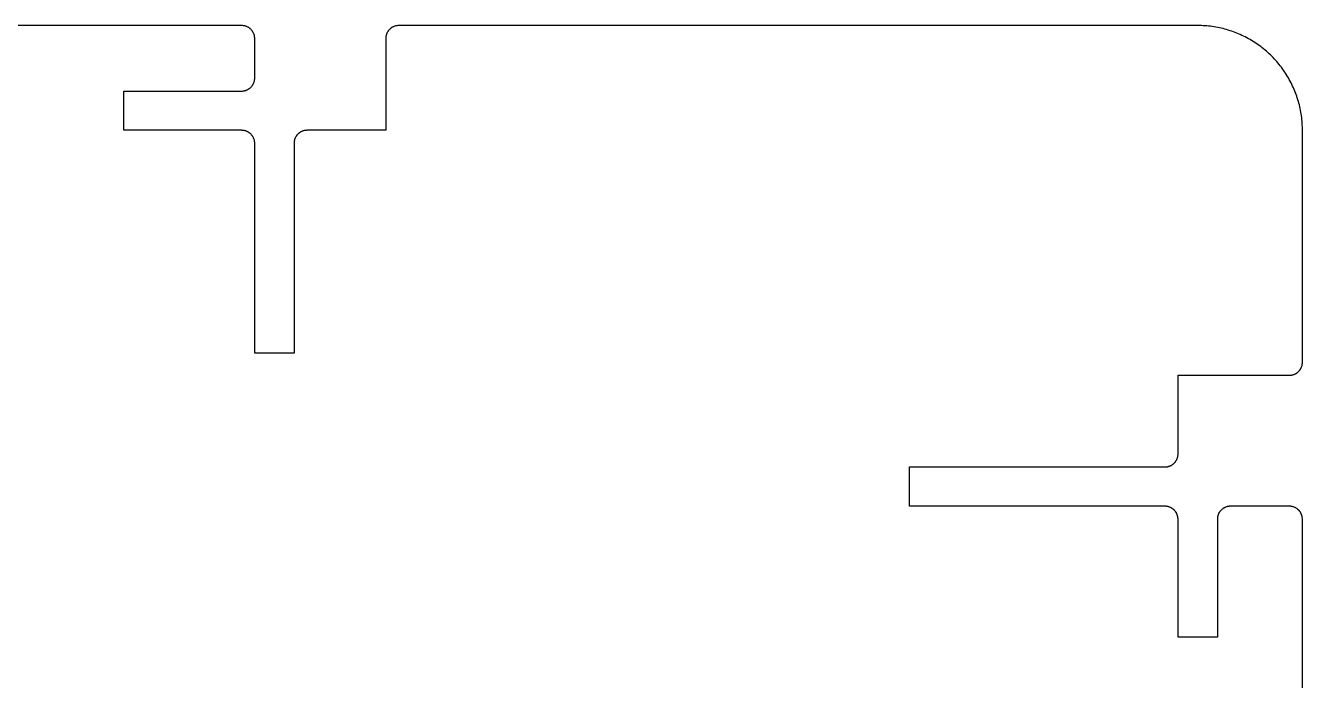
# Model space of a CAD drawing. Header units: metres. Extents: x 0 to 195, y 0 to 100.
# Drawn here: x 97.5 to 195, y 50 to 100 of the extents above; entities that cross this region are included whole.
import ezdxf

# ---------------------------------------------------------------- set-up
doc = ezdxf.new("R2010")
doc.units = ezdxf.units.M

msp = doc.modelspace()

# ---------------------------------------------------------------- linework, layer by layer
for p, q in [((114.018, 100), (55.9824, 100)), ((114.035, 99.999), (114.018, 100)), ((114.053, 99.999), (114.035, 99.999)), ((114.069, 99.998), (114.053, 99.999)), ((114.14, 99.9902), (114.069, 99.998)), ((114.156, 99.9873), (114.14, 99.9902)), ((114.174, 99.9844), (114.156, 99.9873)), ((114.19, 99.9814), (114.174, 99.9844)), ((114.208, 99.9785), (114.19, 99.9814)), ((114.225, 99.9746), (114.208, 99.9785)), ((114.242, 99.9707), (114.225, 99.9746)), ((114.309, 99.9512), (114.242, 99.9707)), ((114.358, 99.9336), (114.309, 99.9512)), ((114.375, 99.9268), (114.358, 99.9336)), ((114.391, 99.9209), (114.375, 99.9268)), ((114.406, 99.9131), (114.391, 99.9209)), ((114.423, 99.9062), (114.406, 99.9131)), ((114.47, 99.8828), (114.423, 99.9062)), ((114.484, 99.875), (114.47, 99.8828)), ((114.5, 99.8662), (114.484, 99.875)), ((114.515, 99.8574), (114.5, 99.8662)), ((114.53, 99.8477), (114.515, 99.8574)), ((114.545, 99.8389), (114.53, 99.8477)), ((114.56, 99.8291), (114.545, 99.8389)), ((114.573, 99.8193), (114.56, 99.8291)), ((114.588, 99.8086), (114.573, 99.8193)), ((114.602, 99.7988), (114.588, 99.8086)), ((114.629, 99.7773), (114.602, 99.7988)), ((114.643, 99.7656), (114.629, 99.7773)), ((114.656, 99.7549), (114.643, 99.7656)), ((114.694, 99.7197), (114.656, 99.7549)), ((114.72, 99.6943), (114.694, 99.7197)), ((114.755, 99.6562), (114.72, 99.6943)), ((114.766, 99.6426), (114.755, 99.6562)), ((114.777, 99.6289), (114.766, 99.6426)), ((114.799, 99.6016), (114.777, 99.6289)), ((114.809, 99.5879), (114.799, 99.6016)), ((114.819, 99.5732), (114.809, 99.5879)), ((114.829, 99.5596), (114.819, 99.5732)), ((114.839, 99.5449), (114.829, 99.5596)), ((114.848, 99.5303), (114.839, 99.5449)), ((114.857, 99.5146), (114.848, 99.5303)), ((114.866, 99.5), (114.857, 99.5146)), ((114.875, 99.4844), (114.866, 99.5)), ((114.883, 99.4697), (114.875, 99.4844)), ((114.906, 99.4229), (114.883, 99.4697)), ((125.117, 99.4697), (125.094, 99.4229)), ((125.125, 99.4844), (125.117, 99.4697)), ((125.134, 99.5), (125.125, 99.4844)), ((125.143, 99.5146), (125.134, 99.5)), ((125.152, 99.5303), (125.143, 99.5146)), ((125.161, 99.5449), (125.152, 99.5303)), ((125.171, 99.5596), (125.161, 99.5449)), ((125.181, 99.5732), (125.171, 99.5596)), ((125.191, 99.5879), (125.181, 99.5732)), ((125.201, 99.6016), (125.191, 99.5879)), ((125.223, 99.6289), (125.201, 99.6016)), ((125.234, 99.6426), (125.223, 99.6289)), ((125.245, 99.6562), (125.234, 99.6426)), ((125.28, 99.6943), (125.245, 99.6562)), ((125.306, 99.7197), (125.28, 99.6943)), ((125.344, 99.7549), (125.306, 99.7197)), ((125.357, 99.7656), (125.344, 99.7549)), ((125.371, 99.7773), (125.357, 99.7656)), ((125.398, 99.7988), (125.371, 99.7773)), ((125.412, 99.8086), (125.398, 99.7988)), ((125.427, 99.8193), (125.412, 99.8086)), ((125.44, 99.8291), (125.427, 99.8193)), ((125.455, 99.8389), (125.44, 99.8291)), ((125.47, 99.8477), (125.455, 99.8389)), ((125.485, 99.8574), (125.47, 99.8477)), ((125.5, 99.8662), (125.485, 99.8574)), ((125.516, 99.875), (125.5, 99.8662)), ((125.53, 99.8828), (125.516, 99.875)), ((125.577, 99.9062), (125.53, 99.8828)), ((125.594, 99.9131), (125.577, 99.9062)), ((125.609, 99.9209), (125.594, 99.9131)), ((125.625, 99.9268), (125.609, 99.9209)), ((125.642, 99.9336), (125.625, 99.9268)), ((125.691, 99.9512), (125.642, 99.9336)), ((125.758, 99.9707), (125.691, 99.9512)), ((125.775, 99.9746), (125.758, 99.9707)), ((125.792, 99.9785), (125.775, 99.9746)), ((125.81, 99.9814), (125.792, 99.9785)), ((125.826, 99.9844), (125.81, 99.9814)), ((125.844, 99.9873), (125.826, 99.9844)), ((125.86, 99.9902), (125.844, 99.9873)), ((125.931, 99.998), (125.86, 99.9902)), ((125.947, 99.999), (125.931, 99.998)), ((125.965, 99.999), (125.947, 99.999)), ((125.982, 100), (125.965, 99.999)), ((187, 100), (125.982, 100)), ((187.14, 99.999), (187, 100)), ((187.279, 99.9951), (187.14, 99.999)), ((187.419, 99.9893), (187.279, 99.9951)), ((187.558, 99.9805), (187.419, 99.9893)), ((187.697, 99.9697), (187.558, 99.9805)), ((187.836, 99.9561), (187.697, 99.9697)), ((187.975, 99.9404), (187.836, 99.9561)), ((188.113, 99.9219), (187.975, 99.9404)), ((188.252, 99.9014), (188.113, 99.9219)), ((188.39, 99.8789), (188.252, 99.9014)), ((188.526, 99.8525), (188.39, 99.8789)), ((188.663, 99.8252), (188.526, 99.8525)), ((188.8, 99.7949), (188.663, 99.8252)), ((188.936, 99.7627), (188.8, 99.7949)), ((189.07, 99.7275), (188.936, 99.7627)), ((189.205, 99.6904), (189.07, 99.7275)), ((189.339, 99.6504), (189.205, 99.6904)), ((189.472, 99.6084), (189.339, 99.6504)), ((189.604, 99.5645), (189.472, 99.6084)), ((189.736, 99.5176), (189.604, 99.5645)), ((189.867, 99.4688), (189.736, 99.5176)), ((189.997, 99.417), (189.867, 99.4688)), ((114.913, 99.4062), (114.906, 99.4229)), ((114.921, 99.3906), (114.913, 99.4062)), ((114.927, 99.375), (114.921, 99.3906)), ((114.934, 99.3584), (114.927, 99.375)), ((114.951, 99.3086), (114.934, 99.3584)), ((114.971, 99.2422), (114.951, 99.3086)), ((114.975, 99.2246), (114.971, 99.2422)), ((114.979, 99.208), (114.975, 99.2246)), ((114.981, 99.1904), (114.979, 99.208)), ((114.984, 99.1738), (114.981, 99.1904)), ((114.987, 99.1562), (114.984, 99.1738)), ((114.99, 99.1396), (114.987, 99.1562)), ((114.998, 99.0693), (114.99, 99.1396)), ((114.999, 99.0527), (114.998, 99.0693)), ((114.999, 99.0352), (114.999, 99.0527)), ((115, 99.0176), (114.999, 99.0352)), ((115, 95.9824), (115, 99.0176)), ((125.001, 99.0352), (125, 99.0176)), ((125, 99.0176), (125, 92)), ((125.002, 99.0693), (125.001, 99.0527)), ((125.001, 99.0527), (125.001, 99.0352)), ((125.01, 99.1396), (125.002, 99.0693)), ((125.013, 99.1562), (125.01, 99.1396)), ((125.016, 99.1738), (125.013, 99.1562)), ((125.019, 99.1904), (125.016, 99.1738)), ((125.021, 99.208), (125.019, 99.1904)), ((125.025, 99.2246), (125.021, 99.208)), ((125.029, 99.2422), (125.025, 99.2246)), ((125.049, 99.3086), (125.029, 99.2422)), ((125.066, 99.3584), (125.049, 99.3086)), ((125.073, 99.375), (125.066, 99.3584)), ((125.079, 99.3906), (125.073, 99.375)), ((125.087, 99.4062), (125.079, 99.3906)), ((125.094, 99.4229), (125.087, 99.4062)), ((190.126, 99.3643), (189.997, 99.417)), ((190.254, 99.3086), (190.126, 99.3643)), ((190.381, 99.25), (190.254, 99.3086)), ((190.507, 99.1904), (190.381, 99.25)), ((190.632, 99.1279), (190.507, 99.1904)), ((190.756, 99.0635), (190.632, 99.1279)), ((190.879, 98.9971), (190.756, 99.0635)), ((191, 98.9277), (190.879, 98.9971)), ((191.12, 98.8574), (191, 98.9277)), ((191.239, 98.7842), (191.12, 98.8574)), ((191.357, 98.709), (191.239, 98.7842)), ((191.474, 98.6318), (191.357, 98.709)), ((191.589, 98.5527), (191.474, 98.6318)), ((191.702, 98.4717), (191.589, 98.5527)), ((191.814, 98.3887), (191.702, 98.4717)), ((191.925, 98.3037), (191.814, 98.3887)), ((192.034, 98.2168), (191.925, 98.3037)), ((192.143, 98.1279), (192.034, 98.2168)), ((192.248, 98.0381), (192.143, 98.1279)), ((192.354, 97.9453), (192.248, 98.0381)), ((192.456, 97.8506), (192.354, 97.9453)), ((192.558, 97.7549), (192.456, 97.8506)), ((192.657, 97.6572), (192.558, 97.7549)), ((192.755, 97.5576), (192.657, 97.6572)), ((192.851, 97.4561), (192.755, 97.5576)), ((192.945, 97.3535), (192.851, 97.4561)), ((193.038, 97.248), (192.945, 97.3535)), ((193.128, 97.1426), (193.038, 97.248)), ((193.217, 97.0342), (193.128, 97.1426)), ((193.304, 96.9248), (193.217, 97.0342)), ((193.389, 96.8145), (193.304, 96.9248)), ((193.472, 96.7021), (193.389, 96.8145)), ((193.553, 96.5889), (193.472, 96.7021)), ((193.632, 96.4736), (193.553, 96.5889)), ((114.883, 95.5303), (114.906, 95.5771)), ((114.906, 95.5771), (114.913, 95.5938)), ((114.913, 95.5938), (114.921, 95.6094)), ((114.921, 95.6094), (114.927, 95.625)), ((114.927, 95.625), (114.934, 95.6416)), ((114.934, 95.6416), (114.951, 95.6914)), ((114.951, 95.6914), (114.971, 95.7578)), ((114.971, 95.7578), (114.975, 95.7754)), ((114.975, 95.7754), (114.979, 95.792)), ((114.979, 95.792), (114.981, 95.8096)), ((114.981, 95.8096), (114.984, 95.8262)), ((114.984, 95.8262), (114.987, 95.8438)), ((114.987, 95.8438), (114.99, 95.8604)), ((114.99, 95.8604), (114.998, 95.9307)), ((114.998, 95.9307), (114.999, 95.9473)), ((114.999, 95.9648), (115, 95.9824)), ((114.999, 95.9473), (114.999, 95.9648)), ((193.709, 96.3574), (193.632, 96.4736)), ((193.784, 96.2393), (193.709, 96.3574)), ((193.857, 96.1201), (193.784, 96.2393)), ((193.928, 96), (193.857, 96.1201)), ((193.997, 95.8789), (193.928, 96)), ((194.063, 95.7559), (193.997, 95.8789)), ((194.128, 95.6318), (194.063, 95.7559)), ((194.19, 95.5068), (194.128, 95.6318)), ((105, 92), (105, 95)), ((105, 95), (114.018, 95)), ((114.018, 95), (114.035, 95.001)), ((114.035, 95.001), (114.053, 95.001)), ((114.053, 95.001), (114.069, 95.002)), ((114.069, 95.002), (114.14, 95.0098)), ((114.14, 95.0098), (114.156, 95.0127)), ((114.156, 95.0127), (114.174, 95.0156)), ((114.174, 95.0156), (114.19, 95.0186)), ((114.19, 95.0186), (114.208, 95.0215)), ((114.208, 95.0215), (114.225, 95.0254)), ((114.225, 95.0254), (114.242, 95.0293)), ((114.242, 95.0293), (114.309, 95.0488)), ((114.309, 95.0488), (114.358, 95.0664)), ((114.358, 95.0664), (114.375, 95.0732)), ((114.375, 95.0732), (114.391, 95.0791)), ((114.391, 95.0791), (114.406, 95.0869)), ((114.406, 95.0869), (114.423, 95.0938)), ((114.423, 95.0938), (114.47, 95.1172)), ((114.47, 95.1172), (114.484, 95.125)), ((114.484, 95.125), (114.5, 95.1338)), ((114.5, 95.1338), (114.515, 95.1426)), ((114.515, 95.1426), (114.53, 95.1523)), ((114.53, 95.1523), (114.545, 95.1611)), ((114.545, 95.1611), (114.56, 95.1709)), ((114.56, 95.1709), (114.573, 95.1807)), ((114.573, 95.1807), (114.588, 95.1914)), ((114.588, 95.1914), (114.602, 95.2012)), ((114.602, 95.2012), (114.629, 95.2227)), ((114.629, 95.2227), (114.643, 95.2344)), ((114.643, 95.2344), (114.656, 95.2451)), ((114.656, 95.2451), (114.694, 95.2803)), ((114.694, 95.2803), (114.72, 95.3057)), ((114.72, 95.3057), (114.755, 95.3438)), ((114.755, 95.3438), (114.766, 95.3574)), ((114.766, 95.3574), (114.777, 95.3711)), ((114.777, 95.3711), (114.799, 95.3984)), ((114.799, 95.3984), (114.809, 95.4121)), ((114.809, 95.4121), (114.819, 95.4268)), ((114.819, 95.4268), (114.829, 95.4404)), ((114.829, 95.4404), (114.839, 95.4551)), ((114.839, 95.4551), (114.848, 95.4697)), ((114.848, 95.4697), (114.857, 95.4854)), ((114.857, 95.4854), (114.866, 95.5)), ((114.866, 95.5), (114.875, 95.5156)), ((114.875, 95.5156), (114.883, 95.5303)), ((194.25, 95.3809), (194.19, 95.5068)), ((194.309, 95.2539), (194.25, 95.3809)), ((194.364, 95.126), (194.309, 95.2539)), ((194.417, 94.9971), (194.364, 95.126)), ((194.469, 94.8672), (194.417, 94.9971)), ((194.518, 94.7363), (194.469, 94.8672)), ((194.564, 94.6045), (194.518, 94.7363)), ((194.608, 94.4717), (194.564, 94.6045)), ((194.65, 94.3389), (194.608, 94.4717)), ((194.69, 94.2051), (194.65, 94.3389)), ((194.728, 94.0703), (194.69, 94.2051)), ((194.763, 93.9355), (194.728, 94.0703)), ((194.795, 93.7998), (194.763, 93.9355)), ((194.825, 93.6631), (194.795, 93.7998)), ((194.853, 93.5264), (194.825, 93.6631)), ((194.879, 93.3896), (194.853, 93.5264)), ((194.901, 93.252), (194.879, 93.3896)), ((194.922, 93.1133), (194.901, 93.252)), ((194.94, 92.9746), (194.922, 93.1133)), ((194.956, 92.8359), (194.94, 92.9746)), ((194.97, 92.6973), (194.956, 92.8359)), ((194.98, 92.5576), (194.97, 92.6973)), ((114.018, 92), (105, 92)), ((114.035, 91.999), (114.018, 92)), ((114.053, 91.999), (114.035, 91.999)), ((114.069, 91.998), (114.053, 91.999)), ((114.14, 91.9902), (114.069, 91.998)), ((114.156, 91.9873), (114.14, 91.9902)), ((114.174, 91.9844), (114.156, 91.9873)), ((114.19, 91.9814), (114.174, 91.9844)), ((114.208, 91.9785), (114.19, 91.9814)), ((114.225, 91.9746), (114.208, 91.9785)), ((114.242, 91.9707), (114.225, 91.9746)), ((114.309, 91.9512), (114.242, 91.9707)), ((114.358, 91.9336), (114.309, 91.9512)), ((114.375, 91.9268), (114.358, 91.9336)), ((114.391, 91.9209), (114.375, 91.9268)), ((114.406, 91.9131), (114.391, 91.9209)), ((114.423, 91.9062), (114.406, 91.9131)), ((114.47, 91.8828), (114.423, 91.9062)), ((114.484, 91.875), (114.47, 91.8828)), ((114.5, 91.8662), (114.484, 91.875)), ((114.515, 91.8574), (114.5, 91.8662)), ((114.53, 91.8477), (114.515, 91.8574)), ((114.545, 91.8389), (114.53, 91.8477)), ((114.56, 91.8291), (114.545, 91.8389)), ((114.573, 91.8193), (114.56, 91.8291)), ((114.588, 91.8086), (114.573, 91.8193)), ((114.602, 91.7988), (114.588, 91.8086)), ((114.629, 91.7773), (114.602, 91.7988)), ((114.643, 91.7656), (114.629, 91.7773)), ((114.656, 91.7549), (114.643, 91.7656)), ((114.694, 91.7197), (114.656, 91.7549)), ((114.72, 91.6943), (114.694, 91.7197)), ((114.755, 91.6562), (114.72, 91.6943)), ((114.766, 91.6426), (114.755, 91.6562)), ((118.245, 91.6562), (118.234, 91.6426)), ((118.28, 91.6943), (118.245, 91.6562)), ((118.306, 91.7197), (118.28, 91.6943)), ((118.344, 91.7549), (118.306, 91.7197)), ((118.357, 91.7656), (118.344, 91.7549)), ((118.371, 91.7773), (118.357, 91.7656)), ((118.398, 91.7988), (118.371, 91.7773)), ((118.412, 91.8086), (118.398, 91.7988)), ((118.427, 91.8193), (118.412, 91.8086)), ((118.44, 91.8291), (118.427, 91.8193)), ((118.455, 91.8389), (118.44, 91.8291)), ((118.47, 91.8477), (118.455, 91.8389)), ((118.485, 91.8574), (118.47, 91.8477)), ((118.5, 91.8662), (118.485, 91.8574)), ((118.516, 91.875), (118.5, 91.8662)), ((118.53, 91.8828), (118.516, 91.875)), ((118.577, 91.9062), (118.53, 91.8828)), ((118.594, 91.9131), (118.577, 91.9062)), ((118.609, 91.9209), (118.594, 91.9131)), ((118.625, 91.9268), (118.609, 91.9209)), ((118.642, 91.9336), (118.625, 91.9268)), ((118.691, 91.9512), (118.642, 91.9336)), ((118.758, 91.9707), (118.691, 91.9512)), ((118.775, 91.9746), (118.758, 91.9707)), ((118.792, 91.9785), (118.775, 91.9746)), ((118.81, 91.9814), (118.792, 91.9785)), ((118.826, 91.9844), (118.81, 91.9814)), ((118.844, 91.9873), (118.826, 91.9844)), ((118.86, 91.9902), (118.844, 91.9873)), ((118.931, 91.998), (118.86, 91.9902)), ((118.947, 91.999), (118.931, 91.998)), ((118.965, 91.999), (118.947, 91.999)), ((118.982, 92), (118.965, 91.999)), ((125, 92), (118.982, 92)), ((194.989, 92.4189), (194.98, 92.5576)), ((194.995, 92.2793), (194.989, 92.4189)), ((194.999, 92.1396), (194.995, 92.2793)), ((195, 92), (194.999, 92.1396)), ((195, 74.2822), (195, 92)), ((114.777, 91.6289), (114.766, 91.6426)), ((114.799, 91.6016), (114.777, 91.6289)), ((114.809, 91.5879), (114.799, 91.6016)), ((114.819, 91.5732), (114.809, 91.5879)), ((114.829, 91.5596), (114.819, 91.5732)), ((114.839, 91.5449), (114.829, 91.5596)), ((114.848, 91.5303), (114.839, 91.5449)), ((114.857, 91.5146), (114.848, 91.5303)), ((114.866, 91.5), (114.857, 91.5146)), ((114.875, 91.4844), (114.866, 91.5)), ((114.883, 91.4697), (114.875, 91.4844)), ((114.906, 91.4229), (114.883, 91.4697)), ((114.913, 91.4062), (114.906, 91.4229)), ((114.921, 91.3906), (114.913, 91.4062)), ((114.927, 91.375), (114.921, 91.3906)), ((114.934, 91.3584), (114.927, 91.375)), ((114.951, 91.3086), (114.934, 91.3584)), ((114.971, 91.2422), (114.951, 91.3086)), ((114.975, 91.2246), (114.971, 91.2422)), ((114.979, 91.208), (114.975, 91.2246)), ((114.981, 91.1904), (114.979, 91.208)), ((114.984, 91.1738), (114.981, 91.1904)), ((114.987, 91.1562), (114.984, 91.1738)), ((114.99, 91.1396), (114.987, 91.1562)), ((114.998, 91.0693), (114.99, 91.1396)), ((114.999, 91.0527), (114.998, 91.0693)), ((114.999, 91.0352), (114.999, 91.0527)), ((115, 91.0176), (114.999, 91.0352)), ((115, 75), (115, 91.0176)), ((118.001, 91.0352), (118, 91.0176)), ((118, 91.0176), (118, 75)), ((118.002, 91.0693), (118.001, 91.0527)), ((118.001, 91.0527), (118.001, 91.0352)), ((118.01, 91.1396), (118.002, 91.0693)), ((118.013, 91.1562), (118.01, 91.1396)), ((118.016, 91.1738), (118.013, 91.1562)), ((118.019, 91.1904), (118.016, 91.1738)), ((118.021, 91.208), (118.019, 91.1904)), ((118.025, 91.2246), (118.021, 91.208)), ((118.029, 91.2422), (118.025, 91.2246)), ((118.049, 91.3086), (118.029, 91.2422)), ((118.066, 91.3584), (118.049, 91.3086)), ((118.073, 91.375), (118.066, 91.3584)), ((118.079, 91.3906), (118.073, 91.375)), ((118.087, 91.4062), (118.079, 91.3906)), ((118.094, 91.4229), (118.087, 91.4062)), ((118.117, 91.4697), (118.094, 91.4229)), ((118.125, 91.4844), (118.117, 91.4697)), ((118.134, 91.5), (118.125, 91.4844)), ((118.143, 91.5146), (118.134, 91.5)), ((118.152, 91.5303), (118.143, 91.5146)), ((118.161, 91.5449), (118.152, 91.5303)), ((118.171, 91.5596), (118.161, 91.5449)), ((118.181, 91.5732), (118.171, 91.5596)), ((118.191, 91.5879), (118.181, 91.5732)), ((118.201, 91.6016), (118.191, 91.5879)), ((118.223, 91.6289), (118.201, 91.6016)), ((118.234, 91.6426), (118.223, 91.6289)), ((118, 75), (115, 75)), ((194.979, 74.0918), (194.981, 74.1094)), ((194.981, 74.1094), (194.984, 74.126)), ((194.984, 74.126), (194.99, 74.1611)), ((194.99, 74.1611), (194.992, 74.1777)), ((194.992, 74.1777), (194.998, 74.2305)), ((194.998, 74.2305), (194.999, 74.248)), ((194.999, 74.2646), (195, 74.2822)), ((194.999, 74.248), (194.999, 74.2646)), ((185.5, 67.2822), (185.5, 73.2998)), ((185.5, 73.2998), (194.018, 73.2998)), ((194.018, 73.2998), (194.053, 73.3018)), ((194.053, 73.3018), (194.069, 73.3027)), ((194.069, 73.3027), (194.087, 73.3037)), ((194.087, 73.3037), (194.14, 73.3096)), ((194.14, 73.3096), (194.156, 73.3125)), ((194.156, 73.3125), (194.174, 73.3154)), ((194.174, 73.3154), (194.19, 73.3184)), ((194.19, 73.3184), (194.208, 73.3223)), ((194.208, 73.3223), (194.225, 73.3252)), ((194.225, 73.3252), (194.242, 73.3301)), ((194.242, 73.3301), (194.259, 73.334)), ((194.259, 73.334), (194.309, 73.3486)), ((194.309, 73.3486), (194.358, 73.3662)), ((194.358, 73.3662), (194.375, 73.373)), ((194.375, 73.373), (194.406, 73.3867)), ((194.406, 73.3867), (194.423, 73.3936)), ((194.423, 73.3936), (194.47, 73.417)), ((194.47, 73.417), (194.484, 73.4258)), ((194.484, 73.4258), (194.5, 73.4336)), ((194.5, 73.4336), (194.515, 73.4424)), ((194.515, 73.4424), (194.53, 73.4521)), ((194.53, 73.4521), (194.545, 73.4609)), ((194.545, 73.4609), (194.56, 73.4707)), ((194.56, 73.4707), (194.573, 73.4805)), ((194.573, 73.4805), (194.588, 73.4912)), ((194.588, 73.4912), (194.602, 73.501)), ((194.602, 73.501), (194.629, 73.5225)), ((194.629, 73.5225), (194.643, 73.5342)), ((194.643, 73.5342), (194.656, 73.5449)), ((194.656, 73.5449), (194.682, 73.5684)), ((194.682, 73.5684), (194.694, 73.5811)), ((194.694, 73.5811), (194.707, 73.5928)), ((194.707, 73.5928), (194.72, 73.6055)), ((194.72, 73.6055), (194.755, 73.6436)), ((194.755, 73.6436), (194.766, 73.6572)), ((194.766, 73.6572), (194.777, 73.6709)), ((194.777, 73.6709), (194.799, 73.6982)), ((194.799, 73.6982), (194.809, 73.7119)), ((194.809, 73.7119), (194.819, 73.7266)), ((194.819, 73.7266), (194.829, 73.7412)), ((194.829, 73.7412), (194.839, 73.7549)), ((194.839, 73.7549), (194.848, 73.7705)), ((194.848, 73.7705), (194.857, 73.7852)), ((194.857, 73.7852), (194.866, 73.7998)), ((194.866, 73.7998), (194.875, 73.8154)), ((194.875, 73.8154), (194.883, 73.8301)), ((194.883, 73.8301), (194.906, 73.877)), ((194.906, 73.877), (194.913, 73.8936)), ((194.913, 73.8936), (194.921, 73.9092)), ((194.921, 73.9092), (194.927, 73.9258)), ((194.927, 73.9258), (194.934, 73.9414)), ((194.934, 73.9414), (194.951, 73.9912)), ((194.951, 73.9912), (194.971, 74.0576)), ((194.971, 74.0576), (194.975, 74.0752)), ((194.975, 74.0752), (194.979, 74.0918)), ((185.499, 67.2646), (185.5, 67.2822)), ((184.518, 66.2998), (184.553, 66.3018)), ((184.553, 66.3018), (184.569, 66.3027)), ((184.569, 66.3027), (184.587, 66.3037)), ((184.587, 66.3037), (184.64, 66.3096)), ((184.64, 66.3096), (184.656, 66.3125)), ((184.656, 66.3125), (184.674, 66.3154)), ((184.674, 66.3154), (184.69, 66.3184)), ((184.69, 66.3184), (184.708, 66.3223)), ((184.708, 66.3223), (184.725, 66.3252)), ((184.725, 66.3252), (184.742, 66.3301)), ((184.742, 66.3301), (184.759, 66.334)), ((184.759, 66.334), (184.809, 66.3486)), ((184.809, 66.3486), (184.858, 66.3662)), ((184.858, 66.3662), (184.875, 66.373)), ((184.875, 66.373), (184.906, 66.3867)), ((184.906, 66.3867), (184.923, 66.3936)), ((184.923, 66.3936), (184.97, 66.417)), ((184.97, 66.417), (184.984, 66.4258)), ((184.984, 66.4258), (185, 66.4336)), ((185, 66.4336), (185.015, 66.4424)), ((185.015, 66.4424), (185.03, 66.4521)), ((185.03, 66.4521), (185.045, 66.4609)), ((185.045, 66.4609), (185.06, 66.4707)), ((185.06, 66.4707), (185.073, 66.4805)), ((185.073, 66.4805), (185.088, 66.4912)), ((185.088, 66.4912), (185.102, 66.501)), ((185.102, 66.501), (185.129, 66.5225)), ((185.129, 66.5225), (185.143, 66.5342)), ((185.143, 66.5342), (185.156, 66.5449)), ((185.156, 66.5449), (185.182, 66.5684)), ((185.182, 66.5684), (185.194, 66.5811)), ((185.194, 66.5811), (185.207, 66.5928)), ((185.207, 66.5928), (185.22, 66.6055)), ((185.22, 66.6055), (185.255, 66.6436)), ((185.255, 66.6436), (185.266, 66.6572)), ((185.266, 66.6572), (185.277, 66.6709)), ((185.277, 66.6709), (185.299, 66.6982)), ((185.299, 66.6982), (185.309, 66.7119)), ((185.309, 66.7119), (185.319, 66.7266)), ((185.319, 66.7266), (185.329, 66.7412)), ((185.329, 66.7412), (185.339, 66.7549)), ((185.339, 66.7549), (185.348, 66.7705)), ((185.348, 66.7705), (185.357, 66.7852)), ((185.357, 66.7852), (185.366, 66.7998)), ((185.366, 66.7998), (185.375, 66.8154)), ((185.375, 66.8154), (185.383, 66.8301)), ((185.383, 66.8301), (185.406, 66.877)), ((185.406, 66.877), (185.413, 66.8936)), ((185.413, 66.8936), (185.421, 66.9092)), ((185.421, 66.9092), (185.427, 66.9258)), ((185.427, 66.9258), (185.434, 66.9414)), ((185.434, 66.9414), (185.451, 66.9912)), ((185.451, 66.9912), (185.471, 67.0576)), ((185.471, 67.0576), (185.475, 67.0752)), ((185.475, 67.0752), (185.479, 67.0918)), ((185.479, 67.0918), (185.481, 67.1094)), ((185.481, 67.1094), (185.484, 67.126)), ((185.484, 67.126), (185.49, 67.1611)), ((185.49, 67.1611), (185.492, 67.1777)), ((185.492, 67.1777), (185.498, 67.2305)), ((185.498, 67.2305), (185.499, 67.248)), ((185.499, 67.248), (185.499, 67.2646)), ((165, 63.2998), (165, 66.2998)), ((165, 66.2998), (184.518, 66.2998)), ((184.535, 63.2998), (165, 63.2998)), ((184.553, 63.2988), (184.535, 63.2998)), ((184.569, 63.2979), (184.553, 63.2988)), ((184.587, 63.2959), (184.569, 63.2979)), ((184.604, 63.2949), (184.587, 63.2959)), ((184.622, 63.293), (184.604, 63.2949)), ((184.64, 63.29), (184.622, 63.293)), ((184.656, 63.2881), (184.64, 63.29)), ((184.674, 63.2852), (184.656, 63.2881)), ((184.69, 63.2812), (184.674, 63.2852)), ((184.708, 63.2783), (184.69, 63.2812)), ((184.725, 63.2744), (184.708, 63.2783)), ((184.742, 63.2705), (184.725, 63.2744)), ((184.759, 63.2656), (184.742, 63.2705)), ((184.775, 63.2617), (184.759, 63.2656)), ((184.792, 63.2559), (184.775, 63.2617)), ((184.809, 63.251), (184.792, 63.2559)), ((184.875, 63.2275), (184.809, 63.251)), ((184.906, 63.2139), (184.875, 63.2275)), ((184.923, 63.2061), (184.906, 63.2139)), ((184.938, 63.1992), (184.923, 63.2061)), ((184.954, 63.1914), (184.938, 63.1992)), ((184.97, 63.1826), (184.954, 63.1914)), ((184.984, 63.1748), (184.97, 63.1826)), ((185, 63.166), (184.984, 63.1748)), ((185.015, 63.1572), (185, 63.166)), ((185.03, 63.1484), (185.015, 63.1572)), ((185.06, 63.1289), (185.03, 63.1484)), ((185.073, 63.1191), (185.06, 63.1289)), ((185.088, 63.1094), (185.073, 63.1191)), ((185.143, 63.0664), (185.088, 63.1094)), ((185.156, 63.0547), (185.143, 63.0664)), ((185.194, 63.0195), (185.156, 63.0547)), ((185.207, 63.0068), (185.194, 63.0195)), ((185.22, 62.9951), (185.207, 63.0068)), ((185.231, 62.9824), (185.22, 62.9951)), ((185.243, 62.9688), (185.231, 62.9824)), ((185.255, 62.9561), (185.243, 62.9688)), ((185.266, 62.9424), (185.255, 62.9561)), ((185.277, 62.9297), (185.266, 62.9424)), ((185.288, 62.916), (185.277, 62.9297)), ((185.299, 62.9014), (185.288, 62.916)), ((185.309, 62.8877), (185.299, 62.9014)), ((185.319, 62.874), (185.309, 62.8877)), ((185.339, 62.8447), (185.319, 62.874)), ((185.348, 62.8301), (185.339, 62.8447)), ((185.357, 62.8154), (185.348, 62.8301)), ((185.366, 62.7998), (185.357, 62.8154)), ((185.375, 62.7852), (185.366, 62.7998)), ((185.406, 62.7227), (185.375, 62.7852)), ((185.413, 62.707), (185.406, 62.7227)), ((185.421, 62.6904), (185.413, 62.707)), ((185.427, 62.6748), (185.421, 62.6904)), ((185.434, 62.6582), (185.427, 62.6748)), ((185.439, 62.6416), (185.434, 62.6582)), ((185.445, 62.626), (185.439, 62.6416)), ((185.451, 62.6094), (185.445, 62.626)), ((185.456, 62.5928), (185.451, 62.6094)), ((185.461, 62.5752), (185.456, 62.5928)), ((185.471, 62.542), (185.461, 62.5752)), ((185.475, 62.5254), (185.471, 62.542)), ((185.479, 62.5078), (185.475, 62.5254)), ((185.481, 62.4912), (185.479, 62.5078)), ((185.487, 62.4561), (185.481, 62.4912)), ((185.49, 62.4395), (185.487, 62.4561)), ((185.496, 62.3867), (185.49, 62.4395)), ((188.51, 62.4395), (188.504, 62.3867)), ((188.513, 62.4561), (188.51, 62.4395)), ((188.519, 62.4912), (188.513, 62.4561)), ((188.521, 62.5078), (188.519, 62.4912)), ((188.525, 62.5254), (188.521, 62.5078)), ((188.529, 62.542), (188.525, 62.5254)), ((188.539, 62.5752), (188.529, 62.542)), ((188.544, 62.5928), (188.539, 62.5752)), ((188.549, 62.6094), (188.544, 62.5928)), ((188.555, 62.626), (188.549, 62.6094)), ((188.561, 62.6416), (188.555, 62.626)), ((188.566, 62.6582), (188.561, 62.6416)), ((188.573, 62.6748), (188.566, 62.6582)), ((188.579, 62.6904), (188.573, 62.6748)), ((188.587, 62.707), (188.579, 62.6904)), ((188.594, 62.7227), (188.587, 62.707)), ((188.625, 62.7852), (188.594, 62.7227)), ((188.634, 62.7998), (188.625, 62.7852)), ((188.643, 62.8154), (188.634, 62.7998)), ((188.652, 62.8301), (188.643, 62.8154)), ((188.661, 62.8447), (188.652, 62.8301)), ((188.681, 62.874), (188.661, 62.8447)), ((188.691, 62.8877), (188.681, 62.874)), ((188.701, 62.9014), (188.691, 62.8877)), ((188.712, 62.916), (188.701, 62.9014)), ((188.723, 62.9297), (188.712, 62.916)), ((188.734, 62.9424), (188.723, 62.9297)), ((188.745, 62.9561), (188.734, 62.9424)), ((188.757, 62.9688), (188.745, 62.9561)), ((188.769, 62.9824), (188.757, 62.9688)), ((188.78, 62.9951), (188.769, 62.9824)), ((188.793, 63.0068), (188.78, 62.9951)), ((188.806, 63.0195), (188.793, 63.0068)), ((188.844, 63.0547), (188.806, 63.0195)), ((188.857, 63.0664), (188.844, 63.0547)), ((188.912, 63.1094), (188.857, 63.0664)), ((188.927, 63.1191), (188.912, 63.1094)), ((188.94, 63.1289), (188.927, 63.1191)), ((188.97, 63.1484), (188.94, 63.1289)), ((188.985, 63.1572), (188.97, 63.1484)), ((189, 63.166), (188.985, 63.1572)), ((189.016, 63.1748), (189, 63.166)), ((189.03, 63.1826), (189.016, 63.1748)), ((189.046, 63.1914), (189.03, 63.1826)), ((189.062, 63.1992), (189.046, 63.1914)), ((189.077, 63.2061), (189.062, 63.1992)), ((189.094, 63.2139), (189.077, 63.2061)), ((189.125, 63.2275), (189.094, 63.2139)), ((189.191, 63.251), (189.125, 63.2275)), ((189.208, 63.2559), (189.191, 63.251)), ((189.225, 63.2617), (189.208, 63.2559)), ((189.241, 63.2656), (189.225, 63.2617)), ((189.258, 63.2705), (189.241, 63.2656)), ((189.275, 63.2744), (189.258, 63.2705)), ((189.292, 63.2783), (189.275, 63.2744)), ((189.31, 63.2812), (189.292, 63.2783)), ((189.326, 63.2852), (189.31, 63.2812)), ((189.344, 63.2881), (189.326, 63.2852)), ((189.36, 63.29), (189.344, 63.2881)), ((189.378, 63.293), (189.36, 63.29)), ((189.396, 63.2949), (189.378, 63.293)), ((189.413, 63.2959), (189.396, 63.2949)), ((189.431, 63.2979), (189.413, 63.2959)), ((189.447, 63.2988), (189.431, 63.2979)), ((189.465, 63.2998), (189.447, 63.2988)), ((194.035, 63.2998), (189.465, 63.2998)), ((194.053, 63.2988), (194.035, 63.2998)), ((194.069, 63.2979), (194.053, 63.2988)), ((194.087, 63.2959), (194.069, 63.2979)), ((194.104, 63.2949), (194.087, 63.2959)), ((194.122, 63.293), (194.104, 63.2949)), ((194.14, 63.29), (194.122, 63.293)), ((194.156, 63.2881), (194.14, 63.29)), ((194.174, 63.2852), (194.156, 63.2881)), ((194.19, 63.2812), (194.174, 63.2852)), ((194.208, 63.2783), (194.19, 63.2812)), ((194.225, 63.2744), (194.208, 63.2783)), ((194.242, 63.2705), (194.225, 63.2744)), ((194.259, 63.2656), (194.242, 63.2705)), ((194.275, 63.2617), (194.259, 63.2656)), ((194.292, 63.2559), (194.275, 63.2617)), ((194.309, 63.251), (194.292, 63.2559)), ((194.375, 63.2275), (194.309, 63.251)), ((194.406, 63.2139), (194.375, 63.2275)), ((194.423, 63.2061), (194.406, 63.2139)), ((194.438, 63.1992), (194.423, 63.2061)), ((194.454, 63.1914), (194.438, 63.1992)), ((194.47, 63.1826), (194.454, 63.1914)), ((194.484, 63.1748), (194.47, 63.1826)), ((194.5, 63.166), (194.484, 63.1748)), ((194.515, 63.1572), (194.5, 63.166)), ((194.53, 63.1484), (194.515, 63.1572)), ((194.56, 63.1289), (194.53, 63.1484)), ((194.573, 63.1191), (194.56, 63.1289)), ((194.588, 63.1094), (194.573, 63.1191)), ((194.643, 63.0664), (194.588, 63.1094)), ((194.656, 63.0547), (194.643, 63.0664)), ((194.694, 63.0195), (194.656, 63.0547)), ((194.707, 63.0068), (194.694, 63.0195)), ((194.72, 62.9951), (194.707, 63.0068)), ((194.731, 62.9824), (194.72, 62.9951)), ((194.743, 62.9688), (194.731, 62.9824)), ((194.755, 62.9561), (194.743, 62.9688)), ((194.766, 62.9424), (194.755, 62.9561)), ((194.777, 62.9297), (194.766, 62.9424)), ((194.788, 62.916), (194.777, 62.9297)), ((194.799, 62.9014), (194.788, 62.916)), ((194.809, 62.8877), (194.799, 62.9014)), ((194.819, 62.874), (194.809, 62.8877)), ((194.839, 62.8447), (194.819, 62.874)), ((194.848, 62.8301), (194.839, 62.8447)), ((194.857, 62.8154), (194.848, 62.8301)), ((194.866, 62.7998), (194.857, 62.8154)), ((194.875, 62.7852), (194.866, 62.7998)), ((194.906, 62.7227), (194.875, 62.7852)), ((194.913, 62.707), (194.906, 62.7227)), ((194.921, 62.6904), (194.913, 62.707)), ((194.927, 62.6748), (194.921, 62.6904)), ((194.934, 62.6582), (194.927, 62.6748)), ((194.939, 62.6416), (194.934, 62.6582)), ((194.945, 62.626), (194.939, 62.6416)), ((194.951, 62.6094), (194.945, 62.626)), ((194.956, 62.5928), (194.951, 62.6094)), ((194.961, 62.5752), (194.956, 62.5928)), ((194.971, 62.542), (194.961, 62.5752)), ((194.975, 62.5254), (194.971, 62.542)), ((194.979, 62.5078), (194.975, 62.5254)), ((194.981, 62.4912), (194.979, 62.5078)), ((194.987, 62.4561), (194.981, 62.4912)), ((194.99, 62.4395), (194.987, 62.4561)), ((194.996, 62.3867), (194.99, 62.4395)), ((185.498, 62.3701), (185.496, 62.3867)), ((185.499, 62.3525), (185.498, 62.3701)), ((185.499, 62.335), (185.499, 62.3525)), ((185.5, 62.3174), (185.499, 62.335)), ((185.5, 53.2998), (185.5, 62.3174)), ((188.501, 62.335), (188.5, 62.3174)), ((188.5, 62.3174), (188.5, 53.2998)), ((188.502, 62.3701), (188.501, 62.3525)), ((188.501, 62.3525), (188.501, 62.335)), ((188.504, 62.3867), (188.502, 62.3701)), ((194.998, 62.3701), (194.996, 62.3867)), ((194.999, 62.3525), (194.998, 62.3701)), ((194.999, 62.335), (194.999, 62.3525)), ((195, 62.3174), (194.999, 62.335)), ((195, 31.9824), (195, 62.3174)), ((188.5, 53.2998), (185.5, 53.2998))]:
    msp.add_line(p, q)

doc.saveas('drawing.dxf')
